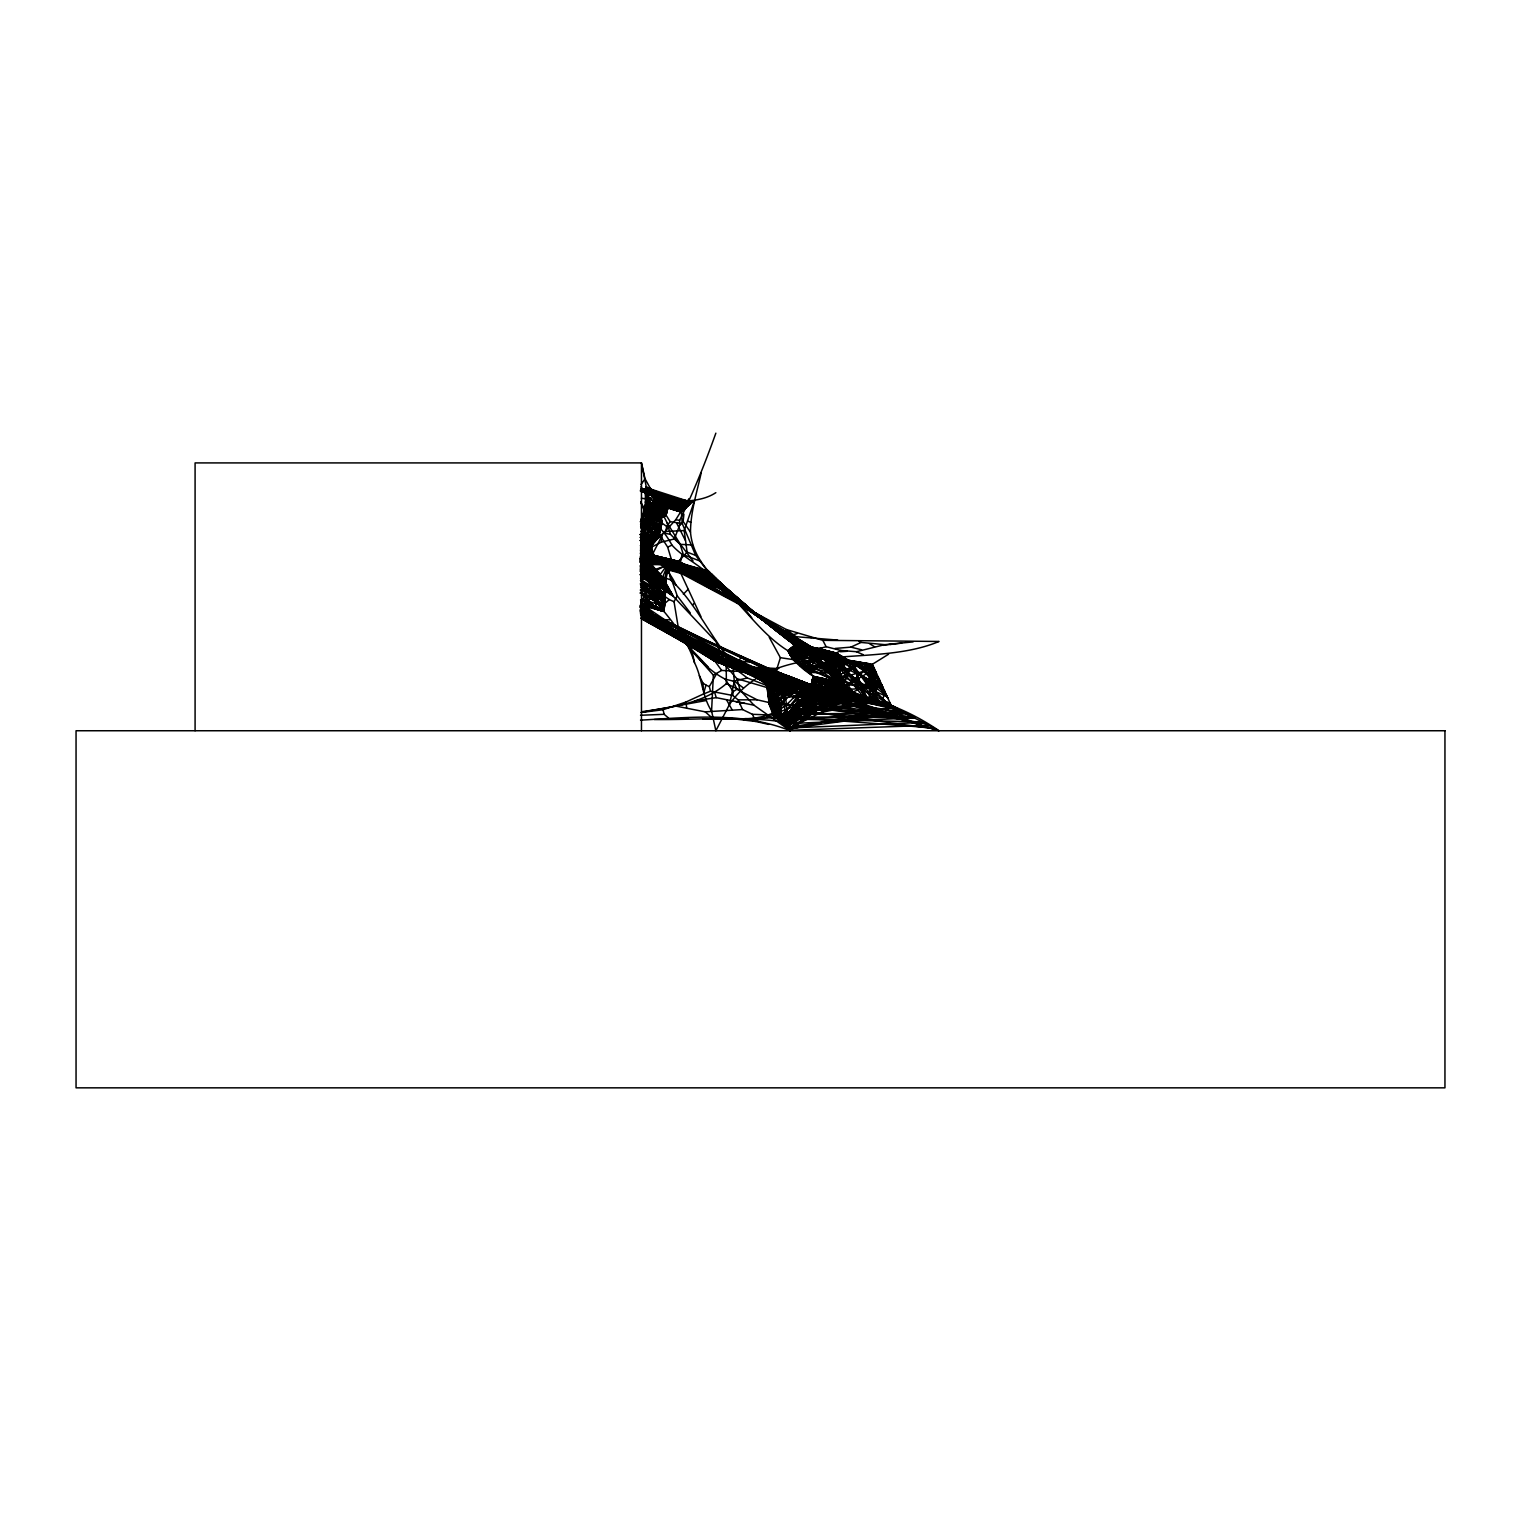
<?xml version="1.0" encoding="UTF-8"?>
<svg xmlns="http://www.w3.org/2000/svg" width="1521" height="1521" viewBox="0 0 1521 1521"><rect width="100%" height="100%" fill="white"/><g stroke="black" fill="none" stroke-linecap="round" stroke-linejoin="round"><path stroke-width="1.5" d="M648.307 510.923L648.117 544.974C655.285 559.899 669.202 569.443 675.894 584.92C698.329 608.286 711.41 638.288 732.571 662.605L734.32 681.161L729.643 704.147L715.859 730.745L711.581 711.029L713.368 675.153L664.62 619.655L640.873 603.59M772.687 691.599L772.535 711.714L773.029 693.652M729.643 704.147C776.642 637.204 872.446 669.487 939.046 641.463L822.823 640.341L786.395 629.542L641.463 552.18L661.236 542.198L674.316 538.966L679.583 525.467L679.659 520.296C693.462 492.405 705.269 462.726 715.859 433.162M812.423 686.484L812.556 679.031M778.315 718.977L779.075 683.1L773.448 681.921L772.744 683.766C830.542 683.899 884.271 715.44 939.046 730.745C897.599 702.379 848.756 687.777 798.62 693.044M830.257 651.634L830.048 659.468L790.331 655.133M752.781 612.602C729.148 589.273 693.595 568.854 690.496 532.198C690.553 512.102 696.827 492.671 701.105 473.221M819.059 691.066L819.42 677.72M771.356 690.268L770.672 706.543M641.197 554.728L650.037 554.728L645.512 544.67L646.786 510.124M780.311 720.65L782.193 683.366L763.865 674.069M640.759 520.277L645.018 509.155L646.216 486.606L641.463 462.916L195.087 462.916L195.087 730.745M664.772 603.628L666.939 564.899C691.656 567.523 714.661 580.395 732.666 597.525M683.328 510.334L683.823 501.417M664.601 605.282L666.939 564.899L641.539 552.218M647.186 487.481L645.779 509.573L661.578 524.327M664.354 607.735L667.206 564.747L642.889 557.447M768.713 724.395L755.956 721.505L756.07 719.984L767.687 717.627L780.653 718.939L790.255 730.745C742.685 711.676 690.534 717.285 640.531 720.155M805.503 687.397L772.326 691.237L771.204 707.512L781.262 721.6L770.329 705.896M788.658 728.331L789.931 711.296L814.705 694.546M664.449 598.304L667.282 564.709L641.52 562.086M806.377 696.637L807.29 686.96L800.217 689.754L802.328 696.637M661.198 526.076L661.673 521.266L655.209 514.649L664.259 516.208L656.787 496.321M661.236 562.2L666.825 564.975L663.993 611.48C676.712 626.975 688.538 642.965 694.508 662.662C702.303 678.138 702.094 696.466 711.581 711.029M654.448 719.528C697.74 719.965 741.621 715.745 784.513 722.114L790.255 730.745L773.314 715.117L752.401 714.3L742.571 709.547L738.122 699.85L732.78 695.477L733.141 691.637L725.213 679.165C709.756 671.255 697.017 657.699 686.598 643.972M661.236 542.198L661.977 534.784L675.723 519.764L688.956 498.698M771.927 695.724L772.383 691.295M679.583 525.467L683.119 521.437L683.918 514.117M640.854 501.664L643.763 509.668L643.136 515.277C655.893 521.608 665.266 532.635 671.959 545.126C684.944 559.462 703.615 566.23 715.859 581.954C741.754 603 759.397 632.888 787.859 650.722C798.791 672.016 823.564 681.18 842.729 693.481L788.829 728.597L801.757 699.033M650.037 511.855L646.254 544.746L642.109 546.134L652.49 544.613M779.627 683.138L775.558 716.847L783.695 724.072M790.255 730.745L753.96 705.193L740.119 690.116L736.867 678.67L726.201 666.407L715.859 641.463L673.442 596.479L662.357 577.181L651.292 564.234L652.148 558.055L647.965 552.96L641.919 549.689M789.057 652.851L789.513 649.505M872.122 699.242L875.868 671.959L852.52 660.951L878.378 677.415M660.836 610.605L667.339 564.652L656.426 559.785M659.848 532.122L661.597 520.638M789.475 653.593L790.179 649.011L799.856 647.262M651.349 546.609L651.749 544.062L661.977 534.784M790.768 655.912L792.137 647.566L817.214 653.498L840.923 655.874M787.802 727.038L790.483 710.611L826.017 692.968L785.635 723.806L915.129 717.836M702.816 719.015C735.289 717.874 769.094 725.688 792.973 698.196L793.278 696.314L805.826 696.77L821.606 692.816L844.345 693.519M874.727 700.021L878.416 677.529M793.202 659.886L795.578 645.76M645.607 498.032L647.376 487.671M690.363 613.058L677.244 595.852L668.841 571.63L652.794 555.545L651.863 545.393L658.84 536.704L665.799 531.475L666.673 526.437L670.153 521.646L682.264 523.623L695.648 555.374L715.859 581.954M808.392 650.247L832.805 670.761L842.786 660.209L843.147 657.167M773.809 720.06L774.322 717.132L789.133 712.265L798.278 700.953L805.826 696.77M769.227 700.877L772.478 683.842M772.25 626.595L772.592 624.884M700.953 616.67L678.993 569.405L681.921 555.317M657.718 515.999L660.913 500.656M661.502 519.935L657.68 538.13L641.273 538.928M770.862 697.778L773.904 683.461L770.234 680.857L775.463 683.062M641.14 521.266L642.147 516.646M769.227 637.299L780.387 657.699L776.699 669.506L778.619 680.267L800.35 689.45L811.111 685.591L813.165 676.313L823.374 678.594M651.863 545.393L643.345 544.404L641.025 541.59L658.878 536.533L661.882 523.015L661.274 517.9L645.018 509.155M665.97 567.77L667.035 562.998L671.426 559.557L667.662 547.142L643.763 509.668M868.757 698.272L875.069 670.21M791.11 656.521L793.601 646.482L805.389 649.182L764.169 621.157M647.965 552.96L649.125 548.416L641.368 525.505M661.483 519.802L655.627 514.859L663.042 516.893L665.989 505.999L667.054 511.227L662.243 517.349M658.916 516.646L662.643 502.481M655.342 541.058L661.312 518.338M833.527 676.218L837.862 660.171L832.367 667.358L793.316 646.691M642.718 551.61L640.892 558.188L654.81 558.948M820.37 677.929L817.081 689.697L801.719 696.618M882.009 702.151L884.937 691.751M641.235 712.493L663.061 709.737L685.99 702.018L703.463 693.994L705.972 685.115L702.949 683.1L699.337 675.704M668.841 571.63L687.112 552.123L684.203 530.544L694.584 500.523M818.089 690.401L822.975 678.518L836.74 682.72L843.566 660.228M824.249 678.803L820.237 691.884L814.419 694.622M825.884 650.551L824.002 656.654L788.505 651.882M843.337 687.074L851.57 660.798M772.269 710.573L781.034 683.271M641.501 542.179L651.159 512.463M797.479 696.466L801.776 688.937M654.429 542.198L661.578 520.505L646.349 544.765M656.445 539.689L661.312 525.525L655.304 514.687M777.383 718.254L789.209 683.975M665.285 515.619L667.719 508.603M660.266 530.316L657.148 538.814L640.265 540.677M652.756 544.271L661.559 520.315M641.311 583.208L645.303 572.428L640.987 564.386M807.176 686.998L803.582 696.694L808.507 696.105L801.757 696.618M655 541.495L661.749 523.566M658.802 586.555L667.814 564.69M854.099 693.956L831.569 661.331L832.025 660.095L832.367 667.491L788.03 651.026M652.11 545.088L661.654 521.209M651.939 546.324L648.726 554.328L671.445 560.603L640.683 552.617M649.714 511.683L656.254 495.77M645.075 572.219L648.649 563.55M640.797 558.796L642.413 554.918M768.923 687.834L772.668 694.337L768.885 703.234L893.987 714.965M770.843 697.816L777.307 682.948L759.549 673.537L739.358 670.134L709.832 657.794L755.804 662.757M782.764 629.979L811.568 647.109L836.151 653.098L840.961 650.475L856.418 651.71L863.225 654.695M743.902 672.111L736.544 669.259L792.441 684.26L771.508 708.083L773.314 715.098L787.365 683.823M661.312 525.563L653.041 543.929L660.894 527.464M803.012 696.675L807.404 686.922L819.515 691.39L845.125 688.253M641.539 546.381L645.569 544.67L665.076 505.029L671.141 508.984M763.523 620.397L764.341 618.61L760.557 616.1M784.513 722.114L789.133 712.265M802.841 661.502L805.997 654.848L810.161 651.216L826.131 646.71L840.961 650.475M792.973 698.196L796.985 696.447L800.35 689.45M640.702 527.939L648.859 511.227L663.08 516.874M789.361 653.403L792.365 647.395M790.083 654.695L794.608 645.722M814.324 650.874L815.674 648.155M786.509 725.099L785.977 718.977L789.779 711.467M656.996 496.53L649.334 511.474L665.837 515.296M649.125 548.416L652.718 553.872L661.559 536.628M773.314 715.117L768.447 702.398L773.619 692.511L766.47 685.382L747.381 677.986L736.905 670.134L697.55 647.433L640.208 610.872M806.244 670.628L815.826 652.851M772.326 681.541L770.862 684.241L748.864 673.765L772.383 683.861L748.237 673.556L775.596 683.024L746.583 673.004M693.025 560.907L679.925 543.681L667.035 522.616L661.084 510.828L664.468 504.573C681.731 499.725 699.983 503.052 715.859 492.671M641.349 532.293L651.958 512.9M678.518 628.876L674.031 601.708L677.244 595.852M645.417 501.455L651.14 491.093M732.78 695.477L710.516 691.218L709.337 686.598L716.087 674.602M808.259 672.263L818.621 654.144M674.316 538.966L680.153 544.347L683.366 554.652L679.431 561.496L660.589 563.359M656.14 540.069L659.296 534.593L658.023 537.731L645.855 544.708M677.301 510.885L682.796 501.436M779.551 672.643L776.642 677.625L809.533 688.386L767.345 685.153L771.033 697.436M831.226 693.12L837.139 683.005M640.873 520.981L647.166 510.315L645.645 497.12M661.73 523.718L648.726 545.031L652.756 555.013M650.95 545.298L660.361 529.84L641.691 517.843M683.709 509.972L688.975 501.379L656.178 496.949M779.893 678.955L782.973 673.974M770.063 680.8L773.01 676.161M784.741 721.619L796.396 703.291M670.761 567.143L671.426 565.185L642.185 557.313M784.551 722.152L797.27 702.208M784.95 725.365L809.134 688.291M780.653 718.939L772.744 689.241L778.619 680.267M767.687 717.627L769.17 715.44M640.74 548.092L649.296 545.107L660.779 527.958M824.762 650.285L821.302 655.399L800.692 666.046M769.018 621.861L768.542 623.952L748.161 609.237L770.272 622.888M811.492 683.823L816.226 676.997M804.324 669.031L815.712 652.794L820.484 649.296M810.465 674.088L823.051 656.216L844.326 657.871L812.917 648.973L825.2 650.38M641.025 484.515L645.056 478.811L641.463 462.916L641.463 730.745M661.312 525.62L647.585 544.898L640.835 545.659M815.731 694.298L789.95 730.289L929.065 725.346M660.951 517.729L667.814 508.223L688.062 506.018L660.475 500.2M641.063 601.061L667.358 564.652L716.771 591.669L679.944 567.504M661.996 517.482L667.339 510.143L657.205 496.759M660.875 527.502L648.174 544.974L641.273 545.83M785.673 723.825L805.522 696.922L796.871 702.702L849.269 693.671L785.596 719.794L907.619 713.786M641.178 577.866L645.341 572.466M816.872 648.459L814.648 651.33L803.601 648.573M640.835 546.571L649.828 545.164L659.81 532.312M663.612 516.57L666.692 512.653L657.433 496.987L691.218 501.36M669.354 565.013L703.691 576.497L670.647 565.28L641.577 562.447L641.311 541.951L660.532 517.52M789.038 712.474L794.742 705.326M806.643 696.561L813.906 687.511L833.793 680.952M796.339 696.428L797.993 694.356M667.453 570.242L675.039 561.002M642.28 552.427L659.829 532.217M649.809 545.164L659.544 533.491M791.89 708.862L798.677 700.744M646.14 509.763L643.649 512.748L661.711 521.551M802.385 698.671L786.794 717.247L914.691 717.589M814.61 694.565L787.574 726.696L825.447 692.949M788.391 651.653L791.395 648.117L826.055 657.604M641.235 531.59L655.684 514.897M768.314 684.906L771.489 681.275M797.308 695.781L800.959 696.599L810.37 685.857M692.587 605.054L694.127 603.343M683.404 501.417L675.438 510.315L647.3 488.583L647.946 493.013L671.56 509.117M641.691 613.971L769.588 674.735L798.335 685.629L769.189 671.579L766.66 674.392L781.471 679.602M662.738 517.064L666.673 512.729M687.055 575.832L691.713 570.755M670.514 508.794L677.567 501.112L654.41 496.131M798.392 693.519L803.088 688.481M847.71 660.266L833.432 675.438L849.726 660.475M799.951 640.455L787.859 650.722M683.366 594.217L688.081 589.368M768.276 674.602L764.15 678.841L771.28 684.146M769.455 700.44L786.129 683.709M777.839 718.615L808.64 688.176M789.019 683.975L769.056 703.558L767.306 686.218M823.431 656.388L828.698 651.254M785.045 720.973L811.206 695.42M794.456 645.17L799.628 640.246M731.221 667.32L742.324 656.844M804.799 687.853L795.749 696.409L801.244 689.127L799.894 690.439L818.431 693.614M794.913 696.371L798.772 692.758M768.504 702.265L788.201 683.899M682.264 523.623L681.351 512.121L693.177 501.341M654.201 514.098L640.645 526.399L660.152 530.791M645.246 504.668L661.901 517.539L666.521 513.318L658.441 498.07L661.654 517.672L645.17 505.98L664.677 515.961M796.871 702.702L799.666 700.192L818.773 693.538M816.188 689.089L827.006 679.412M795.825 696.409L806.434 687.264M664.772 603.476L669.278 599.597L674.031 601.708M645.703 491.758L649.885 488.26M641.216 531.114L658.669 516.494M844.155 687.606L872.294 664.297M793.715 706.619L805.484 696.96M641.044 538.13L661.673 521.323M860.411 662.281L835.847 682.149L819.705 691.504L844.858 693.538M888.568 654.22L872.351 664.297L848.471 660.266L831.398 660.095L815.75 652.813L794.894 645.512L760.196 618.02L790.255 641.463L796.186 636.71L837.71 640.094M836.208 693.272L790.026 730.403L838.508 693.348M842.064 660.209L832.424 667.89L793.639 646.444L788.696 652.224L792.612 647.205L803.925 648.668M712.988 575.546L641.463 552.18L651.749 544.062M795.559 704.337L803.506 698.063M806.948 687.093L798.202 693.937L808.735 686.446M641.824 711.714C670.989 707.379 703.215 703.672 726.392 683.613L726.201 666.407M772.022 709.508L802.251 686.598M833.071 672.738L791.985 658.099L804.286 648.802L817.614 653.688M826.949 692.987L838.774 684.07M837.215 660.152L842.102 656.559M788.772 713.064L813.982 694.736M803.982 696.694L815.389 688.538M772.174 710.136L770.957 707.056L771.869 708.805L777.079 709.661L778.619 708.577M778.524 719.148L818.659 690.648M832.976 693.177L842.463 686.503M671.388 509.06L682.264 501.436M797.517 701.884L801.453 699.185M640.569 524.289L654.962 514.516L645.779 494.686M823.812 678.708L812.309 686.408L813.222 676.313L834.173 681.028L853.566 693.804L832.957 671.959M799.152 680.248L793.03 684.298L769.588 674.754L729.339 666.635M833.907 679.05L859.631 662.148M672.472 509.402L684.716 501.417M660.932 563.683L667.301 559.557M733.141 691.637L736.772 689.298L757.097 699.793L768.447 702.398M759.759 677.377L764.74 674.164L641.463 609.256M785.958 724.262L834.364 693.215M799.114 692.036L807.385 686.922M787.498 726.601L841.208 693.424L812.67 678.518L816.701 689.45M791.49 709.356L816.169 694.184L805.636 687.549M648.136 554.157L652.433 551.553L641.082 551.153M791.985 658.099L806.244 649.486M874.48 668.936L843.737 687.34L812.442 679.583L813.032 686.922L846.456 689.127L832.462 668.194M778.847 719.395L824.971 692.207M750.785 674.411L769.835 684.507L773.923 682.073M713.368 675.153L721.638 670.438L743.997 671.636L792.555 677.682M661.274 517.9L666.046 515.182L667.871 507.995L646.216 486.606M661.749 501.55L646.558 509.991L655.114 541.343M801.985 686.522L769.569 704.489L785.387 725.802M812.043 695.211L819.325 691.237M803.753 696.694L816.891 689.564L794.78 696.371M806.948 696.485L818.146 690.439L829.211 693.063L799.133 696.523M651.235 512.501L665.133 505.086L651.634 491.549L660.266 517.368L666.084 515.087M773.238 692.15L788.6 683.937M644.029 490.846L648.592 488.412L688.69 501.379M845.334 660.228L819.173 649.011L814.724 651.425L812.594 647.376L823.774 650.037M805.179 696.751L817.728 690.154L804.951 687.796M642.071 577.847L667.301 564.69L661.635 562.333M825.2 657.205L834.211 652.623L821.283 649.486L846.417 660.247M656.083 540.126L646.862 544.822L652.661 554.062M761.831 616.88L741.621 604.578L775.026 628.572L790.255 641.463L804.001 643.117L761.489 616.632M788.753 728.483L856.836 694.774M797.612 695.154L813.64 687.34L817.785 693.785L898.112 708.653M798.088 643.307L808.925 647.889L821.055 648.288M795.521 696.39L829.439 679.963M813.165 686.998L798.126 694.108L816.359 689.203L811.32 684.602M873.643 699.698L798.335 700.934L796.985 696.447L814.667 688.043L803.677 688.253M841.132 693.424L785.635 719.737L877.655 700.877M667.662 547.142L671.959 545.126M834.972 648.459L850.904 647.128L861.038 642.432L884.728 644.657L913.094 641.9M831.512 661.027L807.727 671.826L788.125 651.197M851.741 692.606L879.537 679.963M640.683 550.032L651.121 545.317M816.321 648.326L813.412 649.619L775.007 628.211L777.022 627.508M768.942 701.447L767.364 686.275L775.862 682.72M747.971 673.461L769.284 684.659L774.645 682.321L773.676 683.518L770.387 680.895M800.597 686.18L807.252 683.385L833.242 694.241M793.449 696.314L814.134 687.682M856.418 651.71L884.728 644.657M645.798 494.325L651.996 491.891M654.962 569.196L645.703 572.847L662.928 578.208M703.463 693.994L710.516 691.218M795.616 678.879L787.441 682.035L786.49 675.324M797.822 701.523L820.408 693.12M773.105 714.186L830.086 693.462M794.456 705.687L829.344 693.063M640.284 574.425L668.765 564.88M661.274 564.025L671.788 560.641M645.113 507.196L662.129 501.949L652.946 495.447M811.872 682.169L823.488 678.632M785.901 719.167L862.217 696.352M834.04 680.039L874.138 668.175M866.647 663.346L833.109 673.004L808.488 672.453M792.099 708.596L844.725 693.538M789.285 712.094L853.167 693.804M794.133 706.086L838.908 693.367L812.822 677.834L825.846 679.165M787.156 716.486L860.867 695.953L911.193 715.707M792.346 634.922L797.194 633.592M788.144 714.376L860.601 695.877M801.757 647.927L788.22 651.349L808.24 650.189M756.812 676.408L765.843 674.297M793.905 696.333L818.488 690.667L802.004 688.861M805.312 696.751L812.917 695.002M725.213 679.165L733.483 681.161L747.381 677.986M798.582 664.316L826.797 657.947M819.534 691.39L842.159 686.294M667.491 507.577L692.492 501.987L671.845 500.561M641.558 523.528L661.426 519.193M788.22 650.456L801.111 647.699L833.736 677.815M804.248 696.713L816.948 693.975M789.323 729.339L894.861 706.885M641.33 579.235L650.189 577.353M649.638 576.801L660.057 574.672L641.387 557.256M640.531 549.575L652.034 547.256L645.665 544.689L653.117 543.834L646.349 509.877M812.119 686.275L835.086 681.636M640.227 534.365L660.247 530.373M640.436 548.016L651.882 545.754M816.169 694.184L803.525 696.694L813.754 694.793M772.402 675.913L761.527 677.967L737.419 669.506L658.84 622.735M799.095 696.523L820.96 692.378M824.04 691.979L775.178 677.035L828.013 692.968L846.912 689.431L882.902 687.302M641.349 712.341L705.839 700.592M640.626 536.019L648.859 534.536L641.653 533.89L646.33 541.685M787.764 715.193L875.031 700.097M883.017 645.36L893.721 643.896M800.673 699.622L839.706 693.386M802.499 667.529L831.778 662.985L861.475 662.472M800.883 696.58L815.104 694.451M694.869 700.858L716.201 697.645L753.96 705.193M640.075 540.43L657.813 537.978M786.794 727.228L888.872 713.159M778.695 683.062L771.812 684.013L748.845 673.765M788.81 728.559L905.946 712.874L788.296 714.071L817.728 693.785L874.917 700.078L798.696 700.725L914.368 717.418M818.412 648.821L813.317 649.505L840.181 655.437L826.378 650.684L838.432 654.429L813.659 649.98M677.891 719.072L688.424 717.703M819.743 693.291L795.312 696.39L815.484 694.356L811.339 685.743M664.81 504.763L692.644 501.341M689.165 505.01L660.266 498.831L641.254 489.306L650.247 488.222L656.388 495.903M753.066 718.216L774.322 717.132M889.994 644.505L901.687 643.117M816.606 648.402L812.822 648.821L840.6 655.684M773.6 715.345L865.506 704.984M801.301 696.599L810.617 695.572M832.006 664.658L857.882 661.863M770.101 699.223L827.842 692.911M771.927 695.743L818.944 690.724L769.322 672.605L719.3 662.985M823.355 656.35L792.783 659.525L780.387 657.699M772.63 694.394L815.75 689.926M640.702 520.448L661.331 518.509L643.079 514.231M649.049 545.069L652.357 544.784M649.467 554.557L652.68 554.271L641.235 552.941M645.569 498.508L657.89 497.462M804.419 687.986L813.526 687.245L846.893 689.412L860.867 695.953M676.674 706.257L705.193 711.847L742.571 709.547M640.056 537.388L658.992 536.019M810.94 695.496L797.403 696.466L819.116 691.104L811.606 683.347M810.047 650.817L788.753 652.3L833.945 679.317M840.391 651.749L847.311 651.273M779.17 683.1L773.866 683.48L762.572 678.309M800.331 699.812L860.373 695.8M665.799 531.475L684.203 530.544M641.025 599.654L664.468 598.571L641.444 595.433M814.61 651.254L826.473 650.703L817.043 648.497L833.793 660.114L838.033 683.575M796.224 696.428L809.628 695.819L883.796 702.664L850.752 691.941M824.363 692.911L850.467 691.77M788.467 728.027L923.646 722.418M640.797 547.598L652.015 547.142L640.702 544.29M852.711 693.234L845.049 693.557L811.225 685.096L846.684 689.26L833.242 680.819M640.531 715.269L664.145 714.319L668.613 718.083M799.362 691.504L818.621 690.762M840.79 685.382L881.324 683.88M838.908 654.695L821.131 655.323L790.901 648.478M744.777 718.615L759.169 718.653M781.091 683.271L789.817 683.005L791.89 684.222M802.993 667.928L832.329 667.073M811.358 695.382L854.479 694.07M777.364 627.622L799.343 640.056L814.172 650.665L825.428 650.437M813.849 650.208L823.374 649.961M799.571 696.542L807.499 696.352L906.554 713.216M795.274 704.66L885.241 703.101M832.348 680.628L812.138 680.952L813.089 686.96M640.018 534.631L648.859 534.536M831.873 663.707L866.514 663.308L882.237 685.857M786.547 717.798L912.923 716.638M649.087 607.373L664.411 607.259M738.122 699.85L757.097 699.793M791.452 684.184L771.052 684.203L765.272 679.203L774.36 683.347L747.61 673.347M661.54 501.322L679.716 501.322L648.592 488.431L674.583 510.048M641.9 564.538L667.301 564.69L659.563 561.667M735.993 597.791L733.008 597.772L763.713 620.739M640.341 560.165L644.904 560.203M687.853 501.379L678.879 501.246L690.344 503.945L685.553 501.398M641.178 551.382L652.433 551.553M640.493 553.986L645.151 554.062M799.228 700.42L881.267 701.942L806.111 696.694M640.645 556.401L650.132 556.591M785.996 718.977L922.62 721.867M640.075 558.359L654.277 558.682M640.341 553.587L646.767 553.758L654.733 557.466M849.307 660.418L842.406 660.209L876.495 673.347M791.966 708.767L905.698 712.741M652.775 491.378L644.448 491.055L650.075 494.116M642.166 558.853L651.596 559.234M641.767 559.234L653.593 559.709M797.004 696.428L804.362 696.713L798.696 692.911L811.644 695.306M788.943 712.665L915.053 717.798M836.018 682.245L812.062 681.256L811.53 685.876L833.413 693.196M664.62 619.655L669.62 619.884M732.571 662.605L746.203 666.959L778.714 668.594M832.805 660.114L852.825 661.008L863.757 696.789M641.938 553.454L666.369 559.291M654.315 557.047L675.818 561.078M680.153 544.347L692.549 544.974M813.203 649.353L822.861 649.847M808.811 696.029L797.479 695.42L805.997 687.435L768.827 668.594L641.824 611.195M653.06 559.538L679.431 561.496L690.762 570.299M640.208 560.469L659.163 561.534L640.816 559.975M640.588 557.675L645.322 557.96L640.683 557.18M640.303 561.819L663.993 563.264M810.978 688.747L769.531 674.335L759.682 673.556L771.793 675.666M652.053 490.484L642.128 489.192M733.198 668.042L769.037 670.324L818.868 687.91M799.019 692.226L819.001 693.462L815.902 688.88M640.265 561.686L663.859 563.207M821.093 692.454L831.112 693.12M641.349 562.941L667.339 564.652L640.55 558.492M800.388 665.799L832.443 667.947M639.98 562.2L665.704 563.93M682.53 501.436L676.237 500.979L641.292 489.306M641.368 562.865L667.32 564.671M641.121 563.055L666.997 564.88L694.546 572.105M738.864 603.609L740.347 603.723M774.36 715.916L930.396 727.703M640.284 545.773L651.977 546.723M814.515 651.14L834.668 652.737L846.475 659.106M664.031 499.401L688.443 501.379M640.968 549.043L652.281 549.956M812.005 681.503L838.09 683.613M814.857 648.402L817.538 648.63M820.351 691.96L835.961 693.272L812.841 686.789M640.778 523.471L650.228 524.27L654.981 527.464M814.02 650.456L831.493 651.939L846.57 659.163M785.768 683.69L793.106 684.336M755.975 667.624L776.699 669.506M857.274 661.749L840.067 660.19L836.113 653.079L848.471 660.266L819.838 649.163M652.452 495.219L669.411 500.238L681.769 501.436L647.87 492.956L672.738 500.637L658.726 498.147M725.099 665.114L773.695 670.362M664.658 499.496L684.032 501.417M664.468 504.573L660.19 498.812L680.914 501.436M829.534 659.239L838.965 660.171M670.685 500.428L673.67 500.732M766.831 685.743L821.872 691.447M641.634 555.83L650.532 556.781M816.796 653.308L840.98 655.912M743.104 671.826L767.135 674.468M767.021 716.41L770.158 716.771M838.166 660.171L868.434 663.631L874.1 699.831L851.247 692.283M666.521 499.782L678.29 501.189M756.317 676.237L767.135 685.211L823.679 691.884M729.624 718.33L755.956 721.505M642.09 575.223L648.897 576.041M812.746 678.176L831.512 680.438M640.949 556.192L652.015 557.542M812.328 680.134L815.237 688.443L852.254 692.949M820.56 693.082L872.864 699.47M879.784 701.504L889.975 702.74M668.48 500.086L673.48 500.713M641.463 498.28L645.779 498.831L661.084 510.828M641.082 550.564L652.471 552.047M768.694 701.903L909.197 720.289M740.955 670.989L769.721 674.811M640.208 521.722L661.521 524.593M743.161 671.369L756.831 673.214M800.521 640.835L782.44 629.808L772.649 626.88L815.37 652.68L794 660.532L834.059 680.267M675.723 519.764L679.659 520.296M791.642 709.166L935.871 729.015M827.424 658.251L841.341 660.19M749.853 674.088L777.421 677.948M642.09 577.258L651.425 578.607M660.228 498.812L672.035 500.58M740.461 670.495L768.561 674.64L707.702 656.35M760.348 673.632L741.602 670.875L752.401 672.662M639.98 559.443L663.099 562.903M640.664 564.367L651.349 565.964M669.468 560.165L709.185 571.763M804.21 697.664L906.364 713.102L872.065 699.242M665.399 515.562L653.536 513.737L661.787 522.311M653.231 495.58L690.477 501.36M654.296 559.937L641.254 557.389M641.615 558.568L657.909 561.116M640.607 559.747L663.555 563.378M812.632 678.708L836.303 682.435M813.887 689.469L774.664 683.271L783.98 724.357M652.072 512.957L666.065 515.163L670.153 521.646M738.826 669.962L764.892 674.183L661.749 624.599M658.916 498.223L675.324 500.903M713.653 577.105L666.635 569.405L722.323 584.958L672.244 560.679M773.904 676.522L741.678 671.274L786.699 683.766M847.615 693.633L859.65 695.591M665.856 583.284L641.786 560.469L667.206 564.747L715.859 584.235M723.14 664.392L769.265 672.13M740.423 670.78L750.005 672.377M833.603 693.196L877.294 700.763M642.489 515.752L661.407 519.06M640.113 558.397L660.817 562.067M818.146 693.69L895.603 707.303M657.034 584.235L667.491 586.117M836.778 653.46L813.108 649.22L766.394 622.926M641.14 557.618L654.771 560.089M802.917 688.538L819.857 691.618L812.917 677.396M741.335 671.141L744.32 671.693L728.806 666.464M735.822 701.599L744.682 703.386M666.293 564.785L678.157 571.078M833.983 679.583L829.192 659.068L834.801 660.133L874.499 699.945M842.9 693.481L868.7 698.253M660.285 563.055L709.775 572.333M641.52 584.482L659.563 587.866L640.151 574.786M790.483 684.089L766.394 679.583L745.271 671.807L641.006 610.339M650.056 554.728L640.987 553.017L669.145 560.07M755.956 673.1L738.027 669.696L740.632 670.856M800.084 699.964L926.878 724.167M640.493 552.351L644.904 553.207M710.402 574.139L711.866 574.425L671.103 560.565M773.619 692.511L793.278 696.314M641.672 559.462L664.563 563.892M738.046 669.715L653.136 617.697L640.778 606.594M647.166 553.872L676.408 561.154M641.025 559.177L666.179 564.12M664.487 533.168L670.457 534.346L679.925 543.681M771.546 627.013L779.874 628.667M736.563 669.259L755.842 673.081L735.48 668.86M671.407 592.924L640.778 558.606L663.175 562.941M742.476 671.579L780.539 679.222L775.463 671.046M768.181 687.093L877.18 709.071M736.772 669.297L754.587 672.928M777.991 678.176L738.959 670.21L782.555 683.404L786.357 726.772M838.052 693.329L884.081 702.759M642.642 489.135L652.623 491.188M641.121 557.808L659.677 561.686M767.516 686.427L879.556 709.908M817.576 690.382L834.421 693.937M827.861 658.46L835.809 660.133L845.467 688.481M669.069 564.956L672.301 565.641M761.85 678.062L789.646 684.032M641.729 558.948L666.939 564.405M831.854 693.139L894.614 706.752M742.97 671.312L781.965 679.811M640.911 557.18L656.102 560.527M669.43 565.032L673.271 565.869M670.058 565.166L673.1 565.831M777.63 678.043L755.043 672.985L769.322 672.605L803.753 682.035M790.083 683.1L750.043 674.164L774.95 683.195L760.956 677.777L767.059 685.23M767.649 686.56L893.892 714.927M653.136 513.528L664.468 516.094L648.497 488.678M872.332 699.318L847.33 693.614L820.18 677.891L837.596 693.31M826.664 690.914L787.308 681.978L817.385 690.325L778.068 672.054M653.536 555.64L678.708 561.401M641.596 560.317L646.197 561.363M811.834 647.186L824.971 650.342M736.145 669.088L780.976 679.412M713.672 576.231L677.32 561.249L655.095 556.078L722.304 584.863L652.642 555.488M816.112 648.269L823.222 649.923M739.168 670.077L747.933 672.13M792.726 684.184L834.611 694.013M814.99 647.984L829.858 651.539M833.147 673.309L799.875 665.38L834.04 680.115M644.904 557.865L659.315 561.249M751.982 674.792L791.205 684.165L782.65 680.077M820.142 649.22L834.421 652.661M646.178 553.53L678.404 561.363M819.097 648.992L815.275 648.06L846.037 658.859M812.651 686.636L840.562 693.405M738.198 669.905L798.753 685.724M769.474 673.879L805.446 682.682M719.091 662.89L765.006 674.202L782.421 683.385M828.108 693.025L903.797 711.714M754.644 675.685L787.859 683.861M665.228 558.968L672.13 560.679L661.179 557.808M660.114 557.504L673.309 560.812M640.854 557.637L663.194 563.207L646.824 558.264M850.904 647.128L861.57 649.79M778.828 678.518L823.469 689.678M737.039 669.392L748.123 672.149M792.061 684.241L842.102 696.789M676.027 561.116L645.95 553.473L641.482 545.145M835.447 693.253L814.553 687.948L811.454 683.994L813.051 686.941M782.364 679.963L828.622 691.675M670.951 567.238L699.66 574.558M640.721 491.378L647.414 493.108L641.387 490.104M791.015 683.499L740.062 670.362L768.885 669.012L781.319 679.545L801.681 686.446L773.562 676.389L807.86 687.986M648.897 493.545L690.04 504.212M673.119 500.675L653.079 495.504L640.569 489.895M790.293 683.195L831.341 693.785M653.517 492.31L692.055 502.367M641.957 558.245L667.13 564.804L712.246 581.326M817.252 648.554L837.33 653.783M673.499 560.831L644.163 552.979M755.005 675.799L784.817 683.594M792.308 684.26L738.712 670.096L786.851 683.785M917.144 723.064L770.329 684.393L764.512 678.955M664.126 566.896L718.844 581.402M639.999 593L664.525 599.54L658.08 585.319L641.216 568.322L643.345 544.404L640.664 541.153M793.867 646.273L807.252 649.847L777.136 627.546M791.681 684.203L742.571 671.179L764.835 674.183L710.497 658.27M641.957 491.568L646.425 492.766M788.467 682.454L823.45 691.827L769.227 671.826M648.307 554.138L672.757 560.736M671.426 565.185L680.4 567.618M829.667 651.501L836.645 653.384M786.642 681.712L830.542 693.576M641.292 491.492L648.003 493.317M672.928 565.793L692.606 571.174M838.337 654.372L813.754 647.661L821.606 655.532M656.102 556.363L671.579 560.603M650.056 558.91L657.148 560.869M703.367 653.403L769.189 671.445L832.786 694.146M859.213 662.091L873.092 665.913M646.862 606.746L663.993 611.48L642.014 598.913M641.615 547.484L652.338 550.469M667.852 559.709L708.444 571.021M655.741 558.492L711.448 574.025M640.512 557.447L667.054 564.823L734.985 601.308L709.984 579.501L709.794 573.607M641.197 589.178L663.974 595.529M783.961 680.609L831.683 693.861M771.603 675.59L827.519 691.256M801.415 686.389L757.211 673.252L641.805 614.104M665.647 568.436L721.448 584.178M640.531 565.679L655.76 569.976M730.08 666.92L783.581 683.499M736.905 670.134L776.28 682.853L766.47 685.382L770.082 705.459L778.999 719.509L804.932 687.245L641.558 611.575L735.917 669.012L743.446 671.959M645.417 544.651L641.311 541.951L652.224 544.936M640.759 557.523L666.901 564.937L663.251 594.255L666.978 564.88L661.825 562.409M641.463 552.18L670.647 560.508M752.249 718.882L756.07 719.984M645.817 558.055L664.544 563.473M693.709 571.706L675.172 566.344L734.947 600.13L772.478 624.77M737.723 669.715L784.532 683.575M804.115 687.055L864.08 704.489M786.395 683.747L737.419 669.506L758.428 676.94L767.877 685.02M776.604 682.891L935.776 729.586M640.379 490.903L649.334 493.774M785.882 683.69L903.341 718.235M736.867 678.67L772.744 689.241M668.499 564.823L696.941 573.246M819.895 648.859L824.363 650.189M812.005 647.718L842.292 656.673M844.497 657.966L812.556 648.478L845.581 658.593M737.172 669.506L739.7 670.248L734.624 668.556M811.663 685.096L769.303 672.51L801.225 686.332M794.532 645.779L802.594 648.212M769.303 672.396L812.689 685.496M801.529 689.032L817.499 693.842M642.927 552.598L721.182 583.931M670.343 565.223L734.985 600.966L777.915 627.793L777.003 626.785M783.391 680.381L811.035 688.766M640.265 590.091L664.392 597.449M842.767 660.209L814.933 651.691L833.565 660.114L842.767 686.693M739.776 670.533L781.87 683.347M681.351 512.121L667.871 507.995L645.626 497.557M648.307 544.993L642.299 543.149L642.451 554.405M782.231 683.366L741.507 671.198L777.022 682.929M642.204 489.819L679.298 501.284M641.387 489.287L689.774 504.459M715.478 578.037L664.107 558.644M658.555 561.306L717.247 579.805M786.889 632.109L775.007 628.363L766.451 622.469L789.551 641.292M662.357 577.181L670.628 579.805L675.894 584.92M712.208 574.767L641.843 552.294L722.95 585.509M641.9 599.16L664.487 606.442M779.741 678.898L807.993 688.005M645.569 557.998L666.901 564.918L640.968 562.162L658.84 573.341L663.802 579.691M772.079 675.78L815.807 689.945M743.997 671.636L715.174 661.445L642.033 617.298M739.605 670.457L778.6 683.062M649.182 493.717L640.436 490.865L644.98 492.272L645.779 498.831M642.451 552.484L711.961 575.546L728.065 590.338M661.73 564.5L721.657 584.368L649.847 554.671M659.201 557.237L710.706 574.425M837.12 695.211L769.322 672.529L803.278 686.846M659.506 562.257L719.851 582.714M877.94 700.953L893.797 706.314M814.438 686.18L769.094 670.799L789.19 682.739M647.224 553.834L714.129 576.687M852.882 693.785L812.366 679.944L819.99 691.713M769.36 672.89L827.595 692.854M752.572 672.681L784.114 683.537M650.836 494.477L686.979 506.987M669.658 565.071L706.352 577.771M640.493 566.344L658.004 572.428M652.794 555.526L714.452 577.029M709.984 579.197L719.68 582.562L742.647 604.065M812.67 678.575L850.22 691.599M640.683 618.096L703.919 653.764L761.28 673.746L762.059 678.138M800.065 690.059L813.716 694.793M726.81 665.742L742.742 671.693M645.17 506.303L666.426 513.737L645.817 494.135M821.929 678.271L839.098 684.279M794.095 646.121L823.679 656.502L814.267 650.798M769.512 674.164L810.731 688.69M653.231 559.595L667.244 564.538M792.137 647.566L831.588 661.521M705.896 655.114L757.363 673.271M746.469 671.94L713.482 660.304L738.446 669.848M765.462 679.279L743.446 671.464L674.107 632.489M665.38 563.797L657.966 561.135L641.52 560.317L647.889 562.884M641.824 603.742L661.16 610.701M831.207 680.362L835.523 681.921M723.312 664.449L775.197 682.492L769.949 684.488L745.138 672.529M646.102 488.716L650.151 490.199L663.156 503.014M660.342 517.406L661.445 517.805L655.513 514.82L661.293 518.129M798.848 646.9L818.032 653.878L814.4 647.832M674.792 566.249L706.466 577.809L734.966 600.529L804.647 648.935M823.926 650.075L842.767 656.939L833.28 652.395M734.073 668.346L718.825 662.795L647.946 615.416M721.81 663.897L728.198 666.236M647.395 553.872L715.65 578.912M832.082 652.091L838.394 654.41M643.041 489.097L688.31 505.79M648.288 493.184L665.837 499.687M760.937 677.777L775.349 683.1M757.99 676.788L775.121 683.157M641.767 603.4L661.483 610.777M755.253 675.894L743.294 671.407L651.996 618.382M659.715 498.603L685.534 508.318M651.254 554.975L716.087 579.311M648.802 554.366L716.657 579.824M686.123 575.337L721.562 588.836M687.112 552.123L695.648 555.374M640.493 551.001L650.931 554.994L647.224 544.86L641.843 540.468M676.56 566.687L709.223 579.14M789.684 653.973L832.767 670.4M816.074 676.959L844.345 687.72M865.81 697.398L904.995 712.36M768.846 668.746L814.02 686.028M752.401 674.944L742.59 671.179L761.28 673.746L666.73 627.774M653.403 495.656L685.762 508.109M683.366 554.652L700.877 561.382M651.444 618.02L671.16 625.606M641.216 541.818L651.901 545.944M665.418 559.025L714.737 578.075L731.924 593.97M819.496 649.068L848.3 660.171M820.237 654.905L833.755 660.114M795.388 684.906L778.239 678.29L769.208 671.674L793.202 684.355M641.767 612.697L768.827 668.48L838.717 695.61M789.019 676.313L838.128 695.458M648.935 554.405L719.091 582.03M811.263 684.925L832.139 693.139M787.403 675.685L836.303 695.002M670.951 560.546L714.585 577.942M822.329 649.714L847.843 659.905M646.444 553.663L720.536 583.342M814.153 647.775L844.992 660.228M817.918 687.53L836.436 695.04M674.754 634.58L682.016 637.527M774.569 670.704L830.409 693.557L785.654 675.001M684.07 638.839L774.018 676.56M688.386 521.361L690.781 522.368M766.755 623.211L780.197 628.8M640.284 567.257L661.407 576.136M645.893 488.735L674.297 500.789M846.056 688.861L820.694 678.005L849.288 690.99M797.631 679.659L829.706 693.386M742.134 719.034L744.72 720.136M643.364 489.04L654.905 494.04M873.168 699.565L914.121 717.285M680.362 572.257L667.206 564.747L720.327 587.828M751.298 674.583L772.516 683.823M644.201 488.944L654.391 493.412M643.611 552.826L655.133 557.884M813.868 647.699L842.349 660.209L875.678 671.541L864.137 662.909M829.42 659.182L811.549 651.349L820.979 655.247L820.941 649.41M705.972 685.115L709.337 686.598M716.41 579.596L673.879 560.869L719.87 582.429M640.512 599.996L664.107 610.377L654.867 582.068M640.417 550.393L650.513 554.861L666.806 569.595M809.99 637.071L811.225 637.622M775.007 628.23L795.578 637.375M641.672 557.313L651.292 564.234M832.595 669.202L789.285 649.657L804.78 669.392M833.033 672.396L887.237 696.77M808.316 683.804L829.439 693.31M640.702 611.176L768.923 669.259L790.787 684.127M713.824 644.334L768.923 669.335M702.797 639.504L640.455 611.176L730.232 666.978M779.398 628.458L765.443 622.089L709.813 573.911M812.67 678.556L845.486 693.557M749.663 674.031L771.394 684.108L771.965 709.242M709.87 575.622L764.683 621.5L781.205 629.257L815.275 652.186M768.466 680.267L680.609 636.634M726.392 683.613L740.119 690.116M790.407 633.934L776.908 627.489L806.852 644.619M831.569 661.388L882.313 686.028M679.298 567.352L718.653 586.479M641.349 608.723L769.132 671.027M657.148 558.169L667.035 562.998M717.912 580.965L677.986 561.325L647.623 554.005L641.425 544.043M796.7 646.159L831.835 663.441M790.217 648.973L832.69 669.886L846.113 660.247L812.366 648.193L783.296 630.264M826.416 679.279L846.836 689.374M675.419 561.04L721.011 583.57M816.739 648.421L840.505 660.19L884.671 691.18M801.377 689.089L813.203 694.926M653.308 492.063L669.943 500.314M816.739 689.469L823.564 692.892M646.026 492.633L642.071 490.637L646.121 492.652M641.273 610.092L679.222 629.143M640.854 489.914L646.71 492.861M640.911 490.199L645.018 492.272L641.006 486.815M677.282 561.249L720.574 583.132M780.672 629.029L792.118 634.827L803.639 642.889M640.55 607.887L705.003 640.455M697.55 647.433L707.968 653.612M700.877 583.208L742.267 605.016M774.531 628.211L812.499 648.364M749.321 673.917L770.063 684.45L785.14 725.555M750.157 610.682L759.074 615.245M725.479 587.905L762.268 619.579L789.836 633.63M833.375 674.982L890.66 704.242M676.123 566.572L724.966 591.574M762.192 619.522L793.297 635.645M886.363 703.424L936.841 729.548M761.108 618.724L788.315 632.85M780.387 628.895L755.348 614.484M748.237 609.008L774.911 627.013L797.593 638.896M702.322 652.68L728.578 666.369M652.148 558.055L659.354 561.838M641.995 593.951L664.544 605.833M667.187 564.766L734.966 600.548L771.47 623.914L764.417 618.667M809.381 686.199L820.694 692.188M754.188 675.533L770.71 684.298L769.607 680.648M754.454 718.653L755.595 719.262M641.615 552.275L658.726 561.382M769.873 624.903L807.727 645.075M667.738 499.972L684.716 509.06M702.55 575.946L711.543 580.756M797.327 638.687L763.561 620.606L736.944 601.403M810.636 685.762L813.906 687.511M704.071 653.878L724.966 665.057M779.589 628.534L760.481 618.229L709.908 576.839M797.118 638.535L761.07 618.648L743.845 606.099M641.006 542.427L645.018 544.613L643.782 512.387M716.828 585.015L734.985 601.042L774.911 627.089L806.605 644.505L800.94 641.101M641.463 618.382L732.495 667.776M641.101 489.762L646.938 492.937M667.054 564.842L691.047 577.961M836.626 682.644L861.076 696.01M670.305 565.204L734.966 600.719L774.911 627.07L741.678 604.407M800.217 640.626L764.379 621.005L778.676 632.679M753.56 613.172L767.706 620.948M802.67 642.242L763.903 620.872L746.298 607.069M641.368 609.103L645.398 611.309M641.482 618.781L726.335 665.571M779.379 678.746L788.791 683.956M749.834 610.453L762.896 620.112L710.592 574.311L763.181 620.34L810.56 646.577L776.242 627.279M763.181 620.34L803.639 642.87M640.759 573.189L652.585 579.767M806.187 644.258L775.311 626.994L815.446 652.414L764.759 621.557M641.995 574.482L653.992 581.174M762.382 619.712L804.514 643.383M671.141 631.823L687.264 640.873M645.132 488.83L663.859 499.382M641.71 489.249L659.81 499.496M817.024 677.168L845.866 693.576M641.368 610.453L651.064 615.967M762.363 619.56L774.626 626.633L743.731 606.023M641.729 580.376L662.015 592.106M811.758 647.376L774.284 628.04L737.666 601.898L768.105 621.214M753.104 675.172L769.246 684.659M640.74 489.059L647.87 493.26M699.052 574.273L715.611 584.026M640.721 615.53L724.433 664.867M751.773 611.879L770.101 622.754M807.86 645.151L780.843 629.105L814.457 651.045M642.603 490.047L661.559 501.341L646.615 486.967L667.206 510.638M640.816 558.321L646.729 561.838M657.262 621.728L640.569 607.354L684.165 641.786L715.174 661.445L721.638 670.438M671.845 565.527L705.383 585.604M640.417 610.339L740.898 670.628L674.583 627.108M680.096 567.542L734.966 600.529L774.151 626.234M748.465 609.446L768.447 621.462M769.189 671.56L784.779 680.952M678.841 567.238L768.751 621.671M641.672 489.534L676.389 510.6M640.151 565.945L664.335 580.642L641.577 560.032M641.006 613.191L728.312 666.274M869.499 643.687L874.594 646.805M673.898 566.04L708.824 587.429M847.311 660.247L879.632 680.172L862.521 662.643M738.293 603.286L749.054 609.883M640.93 572.733L652.946 580.128M682.073 511.455L645.417 488.792L651.729 490.085L683.404 510.257M741.564 604.54L768.656 621.595M751.469 674.64L768.162 684.944M768.98 624.275L774.988 627.983L767.306 620.682M772.136 669.753L797.422 685.401M858.947 641.14L861.038 642.432M808.05 650.113L794.247 636.367L811.244 646.938M768.029 623.591L813.944 652.186M802.537 688.671L812.765 695.04M641.843 614.617L719.813 663.156M738.103 603.172L734.966 600.263L764.892 618.99M640.341 568.835L643.991 571.116M640.664 573.721L656.273 583.475M640.436 610.834L730.308 666.997M653.041 491.72L683.062 510.562M735.746 600.586L762.743 617.507M740.936 604.122L766.869 620.378M656.768 496.302L681.598 511.912M743.921 606.138L769.626 622.336M642.451 489.952L663.194 503.071M640.854 611.461L683.366 638.383M645.76 488.754L655.741 495.085M640.569 585.015L664.563 600.206M741.335 605.035L772.744 625.017M641.349 611.556L726.449 665.609M640.379 613.781L713.577 660.361M774.36 626.405L753.085 612.83L725.935 588.342M643.193 490.37L663.479 503.356L654.829 494.458M735.251 600.244L769.417 622.146M640.417 580.566L664.088 595.719M640.816 587.144L664.715 602.449L640.816 584.235M644.885 613.838L724.68 664.962M758.028 614.636L774.95 627.66L734.966 600.396L739.358 603.894M738.579 602.05L774.969 627.698L746.83 608.267M640.721 576.687L660.475 589.464M676.123 633.782L724.205 664.791M666.274 627.489L723.673 664.582M779.931 633.649L802.042 648.022M650.665 617.526L722.532 664.164M641.101 611.746L666.464 628.249M644.144 488.963L678.157 511.151M640.227 612.107L716.885 662.072M779.284 628.401L815.104 651.939M767.801 623.439L734.985 600.928L774.93 627.241M646.995 488.621L654.524 493.565M734.966 600.301L773.543 625.701L766.337 619.998M770.881 623.42L811.054 651.159M641.843 613.001L712.931 659.924M670.875 500.466L673.746 502.367M641.425 586.612L664.677 602.012M641.082 612.183L715.65 661.635M769.056 670.419L785.045 681.066M811.91 681.94L828.584 693.044M640.835 612.317L679.64 638.326M734.985 601.08L807.48 649.923M796.548 638.098L802.974 642.451M805.902 649.372L765.044 621.785L709.87 575.889L727.589 593.627M754.777 614.047L774.969 627.736L750.024 610.586M645.779 614.427L704.033 653.84M649.22 488.355L665.609 499.649M762.667 619.788L775.007 628.287L771.965 624.351M811.111 685.591L821.606 692.816M795.502 637.318L801.814 641.691M640.512 609.065L677.339 634.542M794.228 636.348L802.784 642.318M773.752 627.66L735.384 599.597M739.491 603.134L774.988 628.002L763.219 617.83M671.274 630.683L714.471 660.97M745.423 607.392L751.032 611.328M669.278 599.597L664.316 596.099L658.061 585.281L673.442 596.479L641.824 559.329M642.204 610.815L660.228 623.496M714.851 578.17L717.475 580.033M740.461 603.495L752.876 612.26M641.14 591.783L664.316 608.134M641.539 599.54L654.79 608.932M693.367 644.771L640.455 607.24L670.096 631.025M661.882 523.015L666.673 526.437M830.713 659.772L813.678 647.642L825.618 657.414M781.528 629.409L813.108 651.882M646.767 488.64L661.198 498.964M737.951 602.088L772.877 627.032M755.519 614.598L770.425 625.302M640.873 539.518L648.516 545.012M661.749 499.059L678.803 511.341M755.861 614.845L766.071 622.203M746.203 666.959L758.485 675.799M752.477 612.393L763.675 620.492L756.983 614.047L765.557 621.842M643.516 612.982L640.512 609.408L665.057 627.184M786.395 629.542L796.186 636.71M735.08 599.35L754.055 613.191M641.082 571.002L671.617 593.304M676.921 510.771L655.95 495.352L672.738 509.478M760.082 615.834L773.409 625.587L774.835 628.439M792.004 634.751L798.221 639.333M707.778 578.455L718.292 586.193M741.944 604.636L751.564 611.727M641.843 547.446L652.794 555.507M647.661 574.824L670.799 591.859M640.74 605.681L696.143 646.539M654.867 496.34L672.624 509.44M640.341 605.624L693.177 644.638M709.851 575.014L718.102 581.136M641.995 571.535L671.826 593.665M822.424 649.733L836.417 660.152M641.197 572.657L657.737 584.939M734.32 681.161L742.818 687.492M855.734 661.502L879.043 678.898M711.657 575.28L715.859 578.417M758.789 616.975L775.007 628.344L757.819 616.271L720.022 582.866L730.936 593.038M831.455 660.513L889.671 704.394M764.873 621.652L797.936 646.577M773.619 628.667L796.871 646.216M641.101 570.071L648.516 575.679M732.476 597.373L747.838 609.008M641.482 556.857L646.805 560.888M641.463 572.39L669.677 593.741L641.216 562.238M641.577 574.881L660.209 589.007M792.65 635.17L815.598 652.604M764.645 621.462L786.756 639.067M726.392 592.715L744.054 606.233M737.856 603.191L743.693 607.678L751.792 617.849M640.284 570.831L654.695 581.897M640.531 571.801L670.913 594.635L658.194 572.618M641.9 523.718L658.821 536.723M749.568 609.769L761.584 619.009M658.46 622.032L668.86 630.074L640.683 605.339M851 660.703L881.591 684.469M709.965 578.969L749.53 609.617M758.998 617.07L772.725 627.945M756.165 614.845L764.474 621.329M640.265 571.059L656.844 584.064M742.59 605.13L709.946 578.436L765.785 622.355M640.911 602.202L646.349 606.48M841.037 660.19L887.123 696.523M640.74 607.716L675.343 635.037M640.436 557.313L651.444 566.04M640.968 570.432L652.072 579.235M640.208 607.335L667.282 628.876M650.589 554.88L658.156 560.907M640.664 571.193L657.072 584.273M740.309 601.86L777.497 631.728M709.965 578.493L747.191 608.533M641.006 607.487L672.13 632.584M641.368 566.515L669.069 588.893L661.882 576.668M640.398 606.423L676.902 636.215M641.615 607.944L666.046 627.926M641.862 607.107L681.636 639.828M641.938 603.096L645.493 606.023M641.33 568.664L672.054 594.084L641.101 559.025M640.664 604.198L676.37 633.934M640.873 605.928L678.48 637.432M640.759 605.928L676.408 635.835M640.303 606.575L661.939 624.732M640.911 608.761L653.65 619.446M691.009 570.413L715.269 590.87M640.265 605.206L678.385 637.356M709.87 575.927L750.404 610.301M790.255 641.463L805.997 654.848M641.14 607.316L658.821 622.336M734.719 596.593L757.572 616.1M726.373 588.741L764.341 621.233M709.832 574.577L763.637 620.663M769.303 622.051L774.892 626.861L775.026 628.572L772.991 625.226M765.234 621.937L709.813 574.33L748.446 608.761M740.043 601.613L747.629 608.115M641.843 608.267L645.341 611.271M719.376 582.277L765.709 622.298M640.74 558.378L661.692 576.478M696.979 636.938L732.285 667.7M705.193 711.847L710.839 716.771M709.813 574.292L758.276 616.613M640.474 556.439L650.703 565.375M771.28 623.743L774.911 626.937M715.84 579.083L758.979 617.127M640.759 607.316L643.82 610.016L640.398 606.765M641.197 607.411L648.193 613.609M812.233 680.533L826.226 692.968M809.248 686.256L817.747 693.785L815.142 688.367M640.284 569.177L655.247 582.448M641.9 580.813L664.62 600.966M725.175 587.619L752.42 611.898M674.031 509.877L651.254 489.477L655.893 496.816M844.516 687.853L833.793 678.271L828.28 658.65M712.741 576.269L753.636 612.849M641.311 556.971L655.456 569.634M641.235 569.025L665.247 590.509M642.508 558.055L647.281 562.333M711.752 575.356L751.127 610.872M656.388 570.641L640.379 556.135L660.38 575.014M640.531 569.253L659.449 586.288M646.045 489.895L667.529 509.345M834.021 660.133L879.67 701.466M794.057 660.589L791.129 648.307L791.604 657.414L805.35 669.886M641.843 557.447L656.273 570.527M774.759 716.239L786.528 726.943L773.352 692.264M641.653 557.694L659.125 573.645M641.71 566.915L672.871 595.491M712.474 576.041L736.582 598.361M721.296 661.198L725.84 665.38M641.482 599.749L649.98 607.601L641.349 581.269M641.748 569.9L655.627 582.828M833.508 675.989L850.011 691.466M666.959 511.607L648.136 488.355L658.346 497.956L649.505 489.61L667.092 511.094L646.064 489.306M790.179 654.848L811.225 674.716M804.058 648.726L833.603 676.788M641.33 543.51L652.699 554.347M641.805 610.263L646.938 615.149M724.224 586.726L745.67 607.411M641.292 602.506L673.651 633.744M699.736 659.068L701.466 660.741M684.165 641.786L708.178 667.054M640.398 609.313L645.379 614.161M648.079 488.298L663.936 503.831M833.223 673.917L853.452 693.728M808.621 650.323L833.318 674.544M640.835 568.265L654.391 581.573M641.71 562.371L669.639 589.844M653.992 493.717L659.163 498.812M776.49 671.445L786.946 681.826M707.721 570.28L743.541 604.902L743.693 607.678M641.539 557.618L664.24 580.452M797.86 639.086L800.73 641.976M717.76 580.319L722.38 584.939M641.805 542.217L652.585 553.112M640.721 601.955L665.571 627.032M652.167 492.044L666.92 506.987M771.242 623.724L774.95 627.489M653.041 567.466L662.738 577.866M640.512 605.244L650.418 615.435M654.752 494.401L666.521 506.569M845.733 660.247L887.675 703.805M640.341 583.874L664.259 608.742M856.228 661.578L884.804 691.466M854.232 661.236L886.553 695.268M641.216 535.696L650.247 545.221M645.417 560.66L664.373 580.699M711.277 573.854L717.855 580.414M640.645 609.141L645.284 614.104M791.585 657.395L796.32 662.453M787.954 650.665L807.29 671.464M736.373 598.171L743.275 605.643M641.634 592.658L657.281 609.617L648.155 575.299M642.737 489.211L645.779 492.538M641.862 560.603L672.073 594.084M716.524 579.71L732.266 597.221M645.55 499.154L661.825 517.577M640.797 580.737L664.392 607.43M679.126 635.892L690.572 648.802M640.55 584.064L664.069 610.72M645.36 502.519L656.654 515.429M653.973 492.88L658.897 498.546M653.117 492.899L667.453 509.706M772.687 712.436L778.201 718.901M698.557 657.699L704.964 665.228M810.332 650.912L833.869 678.746M802.27 641.976L809.609 650.665M640.417 560.146L667.491 592.144M787.27 727.703L772.041 709.566L779.398 719.832M763.352 678.575L768.599 684.83M640.892 541.362L643.478 544.423M770.406 689.317L773.409 692.911M789.798 654.201L797.251 663.213M833.261 660.114L863.282 696.656M811.777 682.568L818.165 690.439M790.559 655.532L795.749 661.977M654.049 555.773L658.308 561.059M647.281 574.425L663.745 595.11M836.683 660.152L866.305 697.55M645.703 496.017L662.472 517.216M647.699 487.956L666.806 512.254M771.071 707.284L786.68 727.095M655.874 495.428L667.339 510.124M671.426 559.557L678.993 569.405M769.797 680.705L772.231 683.899L769.284 688.195L789.551 730.023M811.568 647.109L815.75 652.813M700.021 638.269L717.532 662.319M866.723 697.664L839.763 660.19L837.558 653.916M772.782 712.817L775.843 717.075M641.672 572.238L664.677 604.502M656.521 556.477L663.365 566.135M641.577 593.114L652.281 608.248M850.182 660.551L878.606 701.143M765.843 622.032L766.546 623.059M863.11 662.738L888.036 698.519M640.911 503.166L653.441 521.247M641.577 563.55L653.041 580.223M683.119 521.437L690.496 532.198M640.55 578.265L663.118 611.233M640.512 561.838L650.494 577.657M650.208 490.237L665.723 515.372M841.512 685.876L846.227 693.576M794.228 646.026L812.195 675.514M785.387 631.329L793.163 644.144M641.368 565.166L646.083 573.227L661.844 610.891M811.739 682.758L814.895 688.195M648.022 488.26L664.297 516.17M765.728 679.355L768.808 684.773L769.645 700.078M778.999 628.268L783.733 636.672M822.272 655.855L833.47 675.723M726.449 699.66L732.381 710.326M645.056 478.811L650.247 488.222M870.373 663.974L883.226 688.005M869.537 663.821L887.903 698.215M799.609 691.028L802.575 696.656M822.823 640.341L826.131 646.71M769.132 703.672L776.166 717.323M641.121 556.8L653.27 580.471M676.617 523.072L685.42 540.506M800.864 689.26L804.628 696.732M752.401 714.3L754.986 719.699M656.045 570.28L665.761 590.889M872.351 664.297L890.888 704.755M652.965 492.785L663.821 516.456L660.627 500.352M850.638 660.627L867.008 697.759M824.458 656.863L833.831 678.556M663.974 516.36L654.315 494.002L651.71 512.767L659.43 534.004M769.322 704.052L772.44 711.315M829.249 659.087L839.877 684.792M733.483 681.161L736.772 689.298M797.27 679.507L799.723 685.971M792.213 658.517L789 649.885L790.882 656.14M648.117 518.585L650.228 524.27M808.925 647.889L810.161 651.216M777.079 709.661L779.855 720.174M641.425 534.346L645.018 544.613M641.14 549.556L642.508 553.834M658.954 573.474L663.726 589.407M840.181 684.982L842.672 693.481M794.97 636.919L797.784 646.52M667.035 522.616L670.457 534.346M714.756 692.606L716.201 697.645M659.087 587.049L664.468 606.651L664.43 598.038M641.044 553.15L642.185 557.427M661.179 590.68L664.715 604.179M775.919 627.184L776.984 631.329M772.307 691.218L779.322 719.756M663.061 709.737L664.145 714.319M645.95 488.735L646.786 492.367M798.145 694.051L798.696 696.504M777.896 671.997L779.398 678.746M692.245 652.167L694.508 662.662M827.994 679.64L830.675 693.101M769.436 684.621L771.736 696.086M832.576 660.114L836.892 682.834M710.079 579.577L711.828 589.026M654.125 493.07L654.676 496.245M644.486 559.823L646.938 574.082M646.197 486.739L650.532 512.121M790.768 648.573L792.384 658.821M670.02 575.927L670.628 579.805M665.989 505.999L666.882 511.893M770.672 698.139L772.801 712.912M645.988 490.751L648.935 511.265M643.079 531.647L643.858 537.046M772.687 694.279L775.71 716.961M831.398 660.095L834.173 681.028M669.525 500.257L670.59 508.813M768.827 668.48L769.588 674.754M799.209 691.846L799.742 696.542M873.301 666.369L877.123 700.706M685.99 702.018L686.636 707.816M700.687 638.573L702.094 652.509M784.266 683.556L788.829 729.281M777.516 707.702L777.896 711.866M771.603 696.333L773.181 714.509M701.447 650.323L701.599 652.186M868.415 663.631L870.601 698.804M702.949 683.1L703.329 689.184M647.509 510.505L649.296 545.107M769.645 684.564L770.139 699.147M740.328 702.569L740.347 704.622M815.142 676.75L815.18 688.386M661.825 522.54L660.703 528.319L661.844 522.673M1444.95 730.745L76.05 730.745L76.05 1087.838L1444.95 1087.838L1444.95 730.745"/></g></svg>
